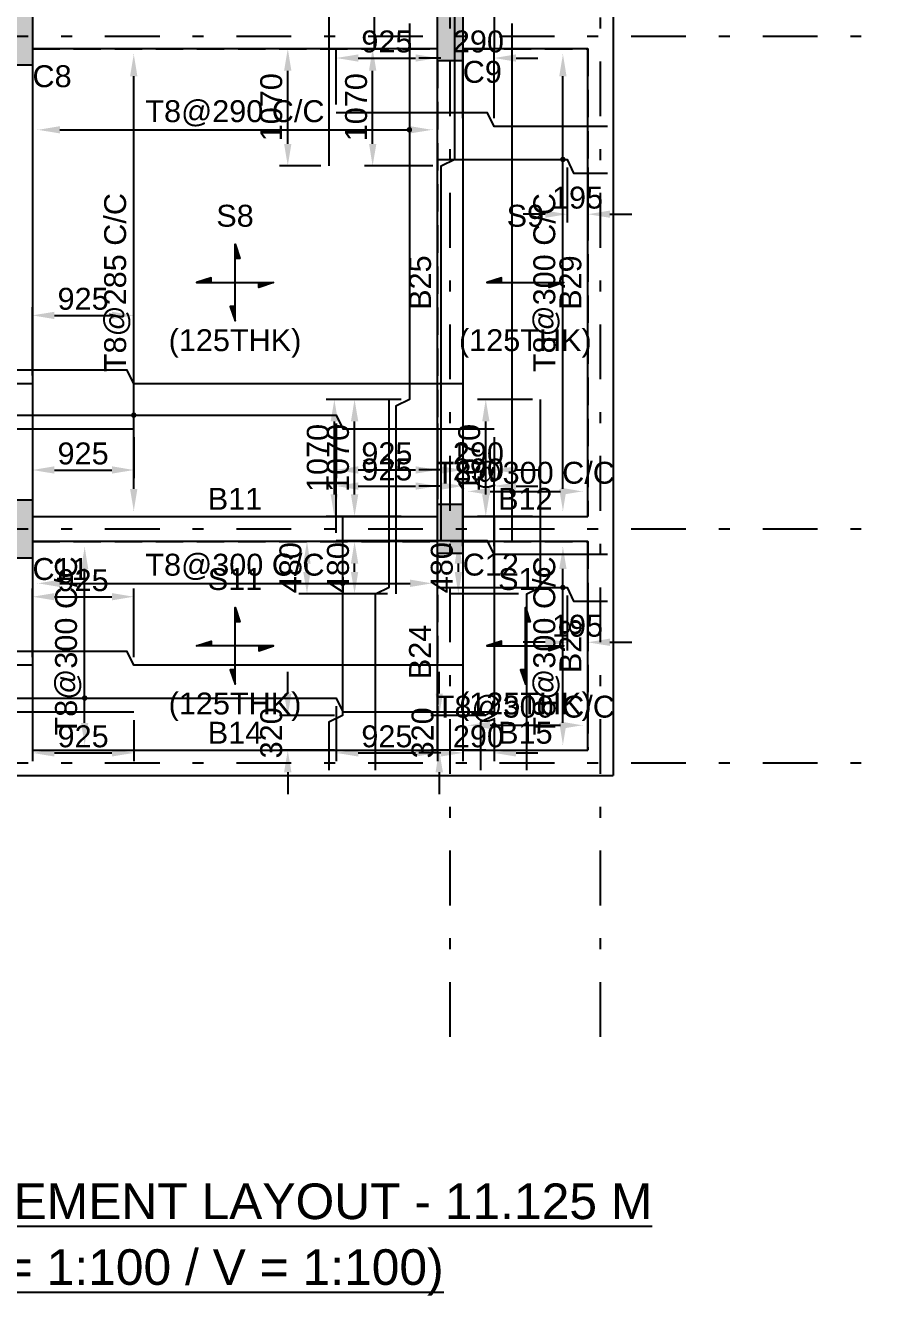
# Model space of a CAD drawing. Header units: inches. Extents: x -3300 to 11721, y -21548 to 3300.
# Drawn here: x 3974 to 11721, y -21548 to -9959 of the extents above; entities that cross this region are included whole.
import ezdxf
from ezdxf.enums import TextEntityAlignment as Align

# ---------------------------------------------------------------- set-up
doc = ezdxf.new("R2010")
doc.units = ezdxf.units.IN
doc.header["$LTSCALE"] = 1000
doc.header["$MEASUREMENT"] = 0
doc.linetypes.add('SCCenter', pattern=[1.2, 0.5, -0.3, 0.1, -0.3])
doc.linetypes.add('SCHidden', pattern=[0.375, 0.25, -0.125])
for name, color, linetype in [('BarLabels', 31, 'Continuous'), ('Beam', 3, 'Continuous'), ('Beam Nos', 7, 'Continuous'), ('Column', 2, 'Continuous'), ('Column Nos', 7, 'Continuous'), ('Dimension', 31, 'Continuous'), ('Grid Line', 8, 'Continuous'), ('Label', 4, 'Continuous'), ('Plan Reinforcement', 4, 'Continuous'), ('Slab', 251, 'Continuous'), ('Slab Nos', 7, 'Continuous')]:
    doc.layers.add(name, color=color, linetype=linetype)
doc.styles.add('SC-BBS1', font='SansSerif')
doc.styles.add('SC-BBS2', font='SansSerif')
doc.dimstyles.new('SCDim', dxfattribs={"dimtxt": 200, "dimasz": 200, "dimexe": 75, "dimexo": 75, "dimgap": 50, "dimtad": 1, "dimtoh": 1, "dimdec": 0, "dimzin": 0, "dimdsep": 46, "dimtxsty": 'SC-BBS2', "dimcen": 0.09, "dimclrd": 8, "dimclre": 8, "dimclrt": 31, "dimadec": 0, "dimazin": 0, "dimtfac": 1, "dimtdec": 0, "dimtix": 1, "dimtofl": 0, "dimtmove": 0, "dimatfit": 3, "dimfxl": 1, "dimtolj": 1, "dimtzin": 0, "dimarcsym": 0})

# ---------------------------------------------------------------- blocks, each defined once
blk = doc.blocks.new('*D39')
at = {"color": 8, "linetype": 'ByBlock', "lineweight": -2}
for p, q in [((6668, -10173), (6293, -10173)), ((6368, -11040), (6368, -10373)), ((6668, -11240), (6293, -11240))]:
    blk.add_line(p, q, dxfattribs=at)
at = {"color": 8}
for points in [[(6368, -10173), (6401, -10373), (6334, -10373)], [(6368, -11240), (6334, -11040), (6401, -11040)]]:
    blk.add_solid(points, dxfattribs=at)
at = {"layer": 'Defpoints', "color": 31}
for p in [(6743, -10173), (6368, -11240), (6743, -11240)]:
    blk.add_point(p, dxfattribs=at)
at = {"color": 31, "insert": (6218, -10706), "char_height": 200, "attachment_point": 5, "rotation": 90, "style": 'SC-BBS2'}
blk.add_mtext('\\A1;1070', dxfattribs=at)
blk = doc.blocks.new('*D63')
at = {"color": 8, "linetype": 'ByBlock', "lineweight": -2}
for p, q in [((4039, -13716), (4039, -14091)), ((4963, -13716), (4963, -14091)), ((4239, -14016), (4763, -14016))]:
    blk.add_line(p, q, dxfattribs=at)
at = {"color": 8}
for points in [[(4039, -14016), (4239, -13982), (4239, -14049)], [(4963, -14016), (4763, -14049), (4763, -13982)]]:
    blk.add_solid(points, dxfattribs=at)
at = {"layer": 'Defpoints', "color": 31}
for p in [(4039, -13641), (4963, -13641), (4039, -14016)]:
    blk.add_point(p, dxfattribs=at)
at = {"color": 31, "insert": (4501, -13866), "char_height": 200, "attachment_point": 5, "style": 'SC-BBS2'}
blk.add_mtext('\\A1;925', dxfattribs=at)
blk = doc.blocks.new('*D67')
at = {"color": 8, "linetype": 'ByBlock', "lineweight": -2}
for p, q in [((7402, -13372), (6902, -13372)), ((6977, -14239), (6977, -13572)), ((7402, -14439), (6902, -14439))]:
    blk.add_line(p, q, dxfattribs=at)
at = {"color": 8}
for points in [[(6977, -13372), (7011, -13572), (6944, -13572)], [(6977, -14439), (6944, -14239), (7011, -14239)]]:
    blk.add_solid(points, dxfattribs=at)
at = {"layer": 'Defpoints', "color": 31}
for p in [(7477, -13372), (6977, -14439), (7477, -14439)]:
    blk.add_point(p, dxfattribs=at)
at = {"color": 31, "insert": (6827, -13906), "char_height": 200, "attachment_point": 5, "rotation": 90, "style": 'SC-BBS2'}
blk.add_mtext('\\A1;1070', dxfattribs=at)
blk = doc.blocks.new('*D68')
at = {"color": 8, "linetype": 'ByBlock', "lineweight": -2}
for p, q in [((7277, -14669), (6902, -14669)), ((6977, -14945), (6977, -14869)), ((7277, -15145), (6902, -15145))]:
    blk.add_line(p, q, dxfattribs=at)
at = {"color": 8}
for points in [[(6977, -14669), (7011, -14869), (6944, -14869)], [(6977, -15145), (6944, -14945), (7011, -14945)]]:
    blk.add_solid(points, dxfattribs=at)
at = {"layer": 'Defpoints', "color": 31}
for p in [(7352, -14669), (6977, -15145), (7352, -15145)]:
    blk.add_point(p, dxfattribs=at)
at = {"color": 31, "insert": (6827, -14907), "char_height": 200, "attachment_point": 5, "rotation": 90, "style": 'SC-BBS2'}
blk.add_mtext('\\A1;480', dxfattribs=at)
blk = doc.blocks.new('*D69')
at = {"color": 8, "linetype": 'ByBlock', "lineweight": -2}
for p, q in [((4089, -10912), (4089, -10912)), ((4289, -10912), (7484, -10912)), ((7684, -10912), (7684, -10912))]:
    blk.add_line(p, q, dxfattribs=at)
at = {"color": 8}
for points in [[(4089, -10912), (4289, -10879), (4289, -10945)], [(7684, -10912), (7484, -10945), (7484, -10879)]]:
    blk.add_solid(points, dxfattribs=at)
at = {"layer": 'Defpoints', "color": 31}
for p in [(4089, -10912), (4089, -10912), (7684, -10912)]:
    blk.add_point(p, dxfattribs=at)
at = {"color": 31, "insert": (5886, -10762), "char_height": 200, "attachment_point": 5, "style": 'SC-BBS2'}
blk.add_mtext('\\A1;T8@290 C/C', dxfattribs=at)
blk = doc.blocks.new('*D70')
at = {"color": 8, "linetype": 'ByBlock', "lineweight": -2}
for p, q in [((7692, -10173), (7067, -10173)), ((7142, -11040), (7142, -10373)), ((7692, -11240), (7067, -11240))]:
    blk.add_line(p, q, dxfattribs=at)
at = {"color": 8}
for points in [[(7142, -10173), (7176, -10373), (7109, -10373)], [(7142, -11240), (7109, -11040), (7176, -11040)]]:
    blk.add_solid(points, dxfattribs=at)
at = {"layer": 'Defpoints', "color": 31}
for p in [(7767, -10173), (7142, -11240), (7767, -11240)]:
    blk.add_point(p, dxfattribs=at)
at = {"color": 31, "insert": (6992, -10706), "char_height": 200, "attachment_point": 5, "rotation": 90, "style": 'SC-BBS2'}
blk.add_mtext('\\A1;1070', dxfattribs=at)
blk = doc.blocks.new('*D72')
at = {"color": 8, "linetype": 'ByBlock', "lineweight": -2}
for p, q in [((4089, -10912), (4089, -10912)), ((4289, -10912), (7484, -10912)), ((7684, -10912), (7684, -10912))]:
    blk.add_line(p, q, dxfattribs=at)
at = {"color": 8}
for points in [[(4089, -10912), (4289, -10879), (4289, -10945)], [(7684, -10912), (7484, -10945), (7484, -10879)]]:
    blk.add_solid(points, dxfattribs=at)
at = {"layer": 'Defpoints', "color": 31}
for p in [(4089, -10912), (4089, -10912), (7684, -10912)]:
    blk.add_point(p, dxfattribs=at)
at = {"color": 31, "insert": (5886, -10762), "char_height": 200, "attachment_point": 5, "style": 'SC-BBS2'}
blk.add_mtext('\\A1;T8@290 C/C', dxfattribs=at)
blk = doc.blocks.new('*D73')
at = {"color": 8, "linetype": 'ByBlock', "lineweight": -2}
for p, q in [((6810, -13590), (6810, -14090)), ((7734, -13590), (7734, -14090)), ((7010, -14015), (7534, -14015))]:
    blk.add_line(p, q, dxfattribs=at)
at = {"color": 8}
for points in [[(6810, -14015), (7010, -13982), (7010, -14049)], [(7734, -14015), (7534, -14049), (7534, -13982)]]:
    blk.add_solid(points, dxfattribs=at)
at = {"layer": 'Defpoints', "color": 31}
for p in [(6810, -13515), (7734, -13515), (6810, -14015)]:
    blk.add_point(p, dxfattribs=at)
at = {"color": 31, "insert": (7272, -13865), "char_height": 200, "attachment_point": 5, "style": 'SC-BBS2'}
blk.add_mtext('\\A1;925', dxfattribs=at)
blk = doc.blocks.new('*D74')
at = {"color": 8, "linetype": 'ByBlock', "lineweight": -2}
for p, q in [((7964, -13715), (7964, -14090)), ((8250, -13715), (8250, -14090)), ((7764, -14015), (7564, -14015)), ((8450, -14015), (8650, -14015))]:
    blk.add_line(p, q, dxfattribs=at)
at = {"color": 8}
for points in [[(7964, -14015), (7764, -13982), (7764, -14049)], [(8250, -14015), (8450, -14049), (8450, -13982)]]:
    blk.add_solid(points, dxfattribs=at)
at = {"layer": 'Defpoints', "color": 31}
for p in [(7964, -13640), (8250, -13640), (7964, -14015)]:
    blk.add_point(p, dxfattribs=at)
at = {"color": 31, "insert": (8107, -13865), "char_height": 200, "attachment_point": 5, "style": 'SC-BBS2'}
blk.add_mtext('\\A1;290', dxfattribs=at)
blk = doc.blocks.new('*D75')
at = {"color": 8, "linetype": 'ByBlock', "lineweight": -2}
for p, q in [((4963, -10223), (4963, -10223)), ((4963, -14189), (4963, -10423)), ((4963, -14389), (4963, -14389))]:
    blk.add_line(p, q, dxfattribs=at)
at = {"color": 8}
for points in [[(4963, -10223), (4996, -10423), (4929, -10423)], [(4963, -14389), (4929, -14189), (4996, -14189)]]:
    blk.add_solid(points, dxfattribs=at)
at = {"layer": 'Defpoints', "color": 31}
for p in [(4963, -10223), (4963, -14389), (4963, -14389)]:
    blk.add_point(p, dxfattribs=at)
at = {"color": 31, "insert": (4813, -12306), "char_height": 200, "attachment_point": 5, "rotation": 90, "style": 'SC-BBS2'}
blk.add_mtext('\\A1;T8@285 C/C', dxfattribs=at)
blk = doc.blocks.new('*D76')
at = {"color": 8, "linetype": 'ByBlock', "lineweight": -2}
for p, q in [((4039, -13155), (4039, -12530)), ((4239, -12605), (4763, -12605)), ((4963, -13155), (4963, -12530))]:
    blk.add_line(p, q, dxfattribs=at)
at = {"color": 8}
for points in [[(4039, -12605), (4239, -12572), (4239, -12639)], [(4963, -12605), (4763, -12639), (4763, -12572)]]:
    blk.add_solid(points, dxfattribs=at)
at = {"layer": 'Defpoints', "color": 31}
for p in [(4039, -12605), (4039, -13230), (4963, -13230)]:
    blk.add_point(p, dxfattribs=at)
at = {"color": 31, "insert": (4501, -12455), "char_height": 200, "attachment_point": 5, "style": 'SC-BBS2'}
blk.add_mtext('\\A1;925', dxfattribs=at)
blk = doc.blocks.new('*D78')
at = {"color": 8, "linetype": 'ByBlock', "lineweight": -2}
for p, q in [((4963, -10223), (4963, -10223)), ((4963, -14189), (4963, -10423)), ((4963, -14389), (4963, -14389))]:
    blk.add_line(p, q, dxfattribs=at)
at = {"color": 8}
for points in [[(4963, -10223), (4996, -10423), (4929, -10423)], [(4963, -14389), (4929, -14189), (4996, -14189)]]:
    blk.add_solid(points, dxfattribs=at)
at = {"layer": 'Defpoints', "color": 31}
for p in [(4963, -10223), (4963, -14389), (4963, -14389)]:
    blk.add_point(p, dxfattribs=at)
at = {"color": 31, "insert": (4813, -12306), "char_height": 200, "attachment_point": 5, "rotation": 90, "style": 'SC-BBS2'}
blk.add_mtext('\\A1;T8@285 C/C', dxfattribs=at)
blk = doc.blocks.new('*D79')
at = {"color": 8, "linetype": 'ByBlock', "lineweight": -2}
for p, q in [((8916, -11257), (8916, -11757)), ((9106, -11257), (9106, -11757)), ((8716, -11682), (8516, -11682)), ((9306, -11682), (9506, -11682))]:
    blk.add_line(p, q, dxfattribs=at)
at = {"color": 8}
for points in [[(8916, -11682), (8716, -11649), (8716, -11715)], [(9106, -11682), (9306, -11715), (9306, -11649)]]:
    blk.add_solid(points, dxfattribs=at)
at = {"layer": 'Defpoints', "color": 31}
for p in [(8916, -11182), (9106, -11182), (8916, -11682)]:
    blk.add_point(p, dxfattribs=at)
at = {"color": 31, "insert": (9011, -11532), "char_height": 200, "attachment_point": 5, "style": 'SC-BBS2'}
blk.add_mtext('\\A1;195', dxfattribs=at)
blk = doc.blocks.new('*D80')
at = {"color": 8, "linetype": 'ByBlock', "lineweight": -2}
for p, q in [((8878, -10223), (8878, -10223)), ((8878, -14189), (8878, -10423)), ((8878, -14389), (8878, -14389))]:
    blk.add_line(p, q, dxfattribs=at)
at = {"color": 8}
for points in [[(8878, -10223), (8911, -10423), (8844, -10423)], [(8878, -14389), (8844, -14189), (8911, -14189)]]:
    blk.add_solid(points, dxfattribs=at)
at = {"layer": 'Defpoints', "color": 31}
for p in [(8878, -10223), (8878, -14389), (8878, -14389)]:
    blk.add_point(p, dxfattribs=at)
at = {"color": 31, "insert": (8728, -12306), "char_height": 200, "attachment_point": 5, "rotation": 90, "style": 'SC-BBS2'}
blk.add_mtext('\\A1;T8@300 C/C', dxfattribs=at)
blk = doc.blocks.new('*D81')
at = {"color": 8, "linetype": 'ByBlock', "lineweight": -2}
for p, q in [((7964, -10807), (7964, -10182)), ((8250, -10807), (8250, -10182)), ((7764, -10257), (7564, -10257)), ((8450, -10257), (8650, -10257))]:
    blk.add_line(p, q, dxfattribs=at)
at = {"color": 8}
for points in [[(7964, -10257), (7764, -10224), (7764, -10290)], [(8250, -10257), (8450, -10290), (8450, -10224)]]:
    blk.add_solid(points, dxfattribs=at)
at = {"layer": 'Defpoints', "color": 31}
for p in [(7964, -10257), (7964, -10882), (8250, -10882)]:
    blk.add_point(p, dxfattribs=at)
at = {"color": 31, "insert": (8107, -10107), "char_height": 200, "attachment_point": 5, "style": 'SC-BBS2'}
blk.add_mtext('\\A1;290', dxfattribs=at)
blk = doc.blocks.new('*D82')
at = {"color": 8, "linetype": 'ByBlock', "lineweight": -2}
for p, q in [((6810, -10682), (6810, -10182)), ((7734, -10682), (7734, -10182)), ((7010, -10257), (7534, -10257))]:
    blk.add_line(p, q, dxfattribs=at)
at = {"color": 8}
for points in [[(6810, -10257), (7010, -10224), (7010, -10290)], [(7734, -10257), (7534, -10290), (7534, -10224)]]:
    blk.add_solid(points, dxfattribs=at)
at = {"layer": 'Defpoints', "color": 31}
for p in [(6810, -10257), (6810, -10757), (7734, -10757)]:
    blk.add_point(p, dxfattribs=at)
at = {"color": 31, "insert": (7272, -10107), "char_height": 200, "attachment_point": 5, "style": 'SC-BBS2'}
blk.add_mtext('\\A1;925', dxfattribs=at)
blk = doc.blocks.new('*D83')
at = {"color": 8, "linetype": 'ByBlock', "lineweight": -2}
for p, q in [((8878, -10223), (8878, -10223)), ((8878, -14189), (8878, -10423)), ((8878, -14389), (8878, -14389))]:
    blk.add_line(p, q, dxfattribs=at)
at = {"color": 8}
for points in [[(8878, -10223), (8911, -10423), (8844, -10423)], [(8878, -14389), (8844, -14189), (8911, -14189)]]:
    blk.add_solid(points, dxfattribs=at)
at = {"layer": 'Defpoints', "color": 31}
for p in [(8878, -10223), (8878, -14389), (8878, -14389)]:
    blk.add_point(p, dxfattribs=at)
at = {"color": 31, "insert": (8728, -12306), "char_height": 200, "attachment_point": 5, "rotation": 90, "style": 'SC-BBS2'}
blk.add_mtext('\\A1;T8@300 C/C', dxfattribs=at)
blk = doc.blocks.new('*D84')
at = {"color": 8, "linetype": 'ByBlock', "lineweight": -2}
for p, q in [((8014, -14211), (8014, -14211)), ((8214, -14211), (8856, -14211)), ((9056, -14211), (9056, -14211))]:
    blk.add_line(p, q, dxfattribs=at)
at = {"color": 8}
for points in [[(8014, -14211), (8214, -14177), (8214, -14244)], [(9056, -14211), (8856, -14244), (8856, -14177)]]:
    blk.add_solid(points, dxfattribs=at)
at = {"layer": 'Defpoints', "color": 31}
for p in [(8014, -14211), (8014, -14211), (9056, -14211)]:
    blk.add_point(p, dxfattribs=at)
at = {"color": 31, "insert": (8535, -14061), "char_height": 200, "attachment_point": 5, "style": 'SC-BBS2'}
blk.add_mtext('\\A1;T8@300 C/C', dxfattribs=at)
blk = doc.blocks.new('*D91')
at = {"color": 8, "linetype": 'ByBlock', "lineweight": -2}
for p, q in [((4039, -16297), (4039, -16672)), ((4963, -16297), (4963, -16672)), ((4239, -16597), (4763, -16597))]:
    blk.add_line(p, q, dxfattribs=at)
at = {"color": 8}
for points in [[(4039, -16597), (4239, -16564), (4239, -16630)], [(4963, -16597), (4763, -16630), (4763, -16564)]]:
    blk.add_solid(points, dxfattribs=at)
at = {"layer": 'Defpoints', "color": 31}
for p in [(4039, -16222), (4963, -16222), (4039, -16597)]:
    blk.add_point(p, dxfattribs=at)
at = {"color": 31, "insert": (4501, -16447), "char_height": 200, "attachment_point": 5, "style": 'SC-BBS2'}
blk.add_mtext('\\A1;925', dxfattribs=at)
blk = doc.blocks.new('*D95')
at = {"color": 8, "linetype": 'ByBlock', "lineweight": -2}
for p, q in [((6368, -16056), (6368, -15856)), ((6793, -16256), (6293, -16256)), ((6793, -16573), (6293, -16573)), ((6368, -16773), (6368, -16973))]:
    blk.add_line(p, q, dxfattribs=at)
at = {"color": 8}
for points in [[(6368, -16256), (6401, -16056), (6334, -16056)], [(6368, -16573), (6334, -16773), (6401, -16773)]]:
    blk.add_solid(points, dxfattribs=at)
at = {"layer": 'Defpoints', "color": 31}
for p in [(6868, -16256), (6368, -16573), (6868, -16573)]:
    blk.add_point(p, dxfattribs=at)
at = {"color": 31, "insert": (6218, -16414), "char_height": 200, "attachment_point": 5, "rotation": 90, "style": 'SC-BBS2'}
blk.add_mtext('\\A1;320', dxfattribs=at)
blk = doc.blocks.new('*D96')
at = {"color": 8, "linetype": 'ByBlock', "lineweight": -2}
for p, q in [((4089, -15050), (4089, -15050)), ((4289, -15050), (7484, -15050)), ((7684, -15050), (7684, -15050))]:
    blk.add_line(p, q, dxfattribs=at)
at = {"color": 8}
for points in [[(4089, -15050), (4289, -15016), (4289, -15083)], [(7684, -15050), (7484, -15083), (7484, -15016)]]:
    blk.add_solid(points, dxfattribs=at)
at = {"layer": 'Defpoints', "color": 31}
for p in [(4089, -15050), (4089, -15050), (7684, -15050)]:
    blk.add_point(p, dxfattribs=at)
at = {"color": 31, "insert": (5886, -14900), "char_height": 200, "attachment_point": 5, "style": 'SC-BBS2'}
blk.add_mtext('\\A1;T8@300 C/C', dxfattribs=at)
blk = doc.blocks.new('*D97')
at = {"color": 8, "linetype": 'ByBlock', "lineweight": -2}
for p, q in [((7093, -14669), (6468, -14669)), ((6543, -14945), (6543, -14869)), ((7093, -15145), (6468, -15145))]:
    blk.add_line(p, q, dxfattribs=at)
at = {"color": 8}
for points in [[(6543, -14669), (6576, -14869), (6509, -14869)], [(6543, -15145), (6509, -14945), (6576, -14945)]]:
    blk.add_solid(points, dxfattribs=at)
at = {"layer": 'Defpoints', "color": 31}
for p in [(7168, -14669), (6543, -15145), (7168, -15145)]:
    blk.add_point(p, dxfattribs=at)
at = {"color": 31, "insert": (6393, -14907), "char_height": 200, "attachment_point": 5, "rotation": 90, "style": 'SC-BBS2'}
blk.add_mtext('\\A1;480', dxfattribs=at)
blk = doc.blocks.new('*D98')
at = {"color": 8, "linetype": 'ByBlock', "lineweight": -2}
for p, q in [((7218, -13372), (6718, -13372)), ((6793, -14239), (6793, -13572)), ((7218, -14439), (6718, -14439))]:
    blk.add_line(p, q, dxfattribs=at)
at = {"color": 8}
for points in [[(6793, -13372), (6826, -13572), (6759, -13572)], [(6793, -14439), (6759, -14239), (6826, -14239)]]:
    blk.add_solid(points, dxfattribs=at)
at = {"layer": 'Defpoints', "color": 31}
for p in [(7293, -13372), (6793, -14439), (7293, -14439)]:
    blk.add_point(p, dxfattribs=at)
at = {"color": 31, "insert": (6643, -13906), "char_height": 200, "attachment_point": 5, "rotation": 90, "style": 'SC-BBS2'}
blk.add_mtext('\\A1;1070', dxfattribs=at)
blk = doc.blocks.new('*D99')
at = {"color": 8, "linetype": 'ByBlock', "lineweight": -2}
for p, q in [((4089, -15050), (4089, -15050)), ((4289, -15050), (7484, -15050)), ((7684, -15050), (7684, -15050))]:
    blk.add_line(p, q, dxfattribs=at)
at = {"color": 8}
for points in [[(4089, -15050), (4289, -15016), (4289, -15083)], [(7684, -15050), (7484, -15083), (7484, -15016)]]:
    blk.add_solid(points, dxfattribs=at)
at = {"layer": 'Defpoints', "color": 31}
for p in [(4089, -15050), (4089, -15050), (7684, -15050)]:
    blk.add_point(p, dxfattribs=at)
at = {"color": 31, "insert": (5886, -14900), "char_height": 200, "attachment_point": 5, "style": 'SC-BBS2'}
blk.add_mtext('\\A1;T8@300 C/C', dxfattribs=at)
blk = doc.blocks.new('*D100')
at = {"color": 8, "linetype": 'ByBlock', "lineweight": -2}
for p, q in [((6810, -16172), (6810, -16672)), ((7734, -16172), (7734, -16672)), ((7010, -16597), (7534, -16597))]:
    blk.add_line(p, q, dxfattribs=at)
at = {"color": 8}
for points in [[(6810, -16597), (7010, -16564), (7010, -16630)], [(7734, -16597), (7534, -16630), (7534, -16564)]]:
    blk.add_solid(points, dxfattribs=at)
at = {"layer": 'Defpoints', "color": 31}
for p in [(6810, -16097), (7734, -16097), (6810, -16597)]:
    blk.add_point(p, dxfattribs=at)
at = {"color": 31, "insert": (7272, -16447), "char_height": 200, "attachment_point": 5, "style": 'SC-BBS2'}
blk.add_mtext('\\A1;925', dxfattribs=at)
blk = doc.blocks.new('*D101')
at = {"color": 8, "linetype": 'ByBlock', "lineweight": -2}
for p, q in [((7964, -16297), (7964, -16672)), ((8250, -16297), (8250, -16672)), ((7764, -16597), (7564, -16597)), ((8450, -16597), (8650, -16597))]:
    blk.add_line(p, q, dxfattribs=at)
at = {"color": 8}
for points in [[(7964, -16597), (7764, -16564), (7764, -16630)], [(8250, -16597), (8450, -16630), (8450, -16564)]]:
    blk.add_solid(points, dxfattribs=at)
at = {"layer": 'Defpoints', "color": 31}
for p in [(7964, -16222), (8250, -16222), (7964, -16597)]:
    blk.add_point(p, dxfattribs=at)
at = {"color": 31, "insert": (8107, -16447), "char_height": 200, "attachment_point": 5, "style": 'SC-BBS2'}
blk.add_mtext('\\A1;290', dxfattribs=at)
blk = doc.blocks.new('*D102')
at = {"color": 8, "linetype": 'ByBlock', "lineweight": -2}
for p, q in [((4515, -14719), (4515, -14719)), ((4515, -16323), (4515, -14919)), ((4515, -16523), (4515, -16523))]:
    blk.add_line(p, q, dxfattribs=at)
at = {"color": 8}
for points in [[(4515, -14719), (4548, -14919), (4482, -14919)], [(4515, -16523), (4482, -16323), (4548, -16323)]]:
    blk.add_solid(points, dxfattribs=at)
at = {"layer": 'Defpoints', "color": 31}
for p in [(4515, -14719), (4515, -16523), (4515, -16523)]:
    blk.add_point(p, dxfattribs=at)
at = {"color": 31, "insert": (4365, -15621), "char_height": 200, "attachment_point": 5, "rotation": 90, "style": 'SC-BBS2'}
blk.add_mtext('\\A1;T8@300 C/C', dxfattribs=at)
blk = doc.blocks.new('*D103')
at = {"color": 8, "linetype": 'ByBlock', "lineweight": -2}
for p, q in [((4039, -15722), (4039, -15097)), ((4239, -15172), (4763, -15172)), ((4963, -15722), (4963, -15097))]:
    blk.add_line(p, q, dxfattribs=at)
at = {"color": 8}
for points in [[(4039, -15172), (4239, -15139), (4239, -15205)], [(4963, -15172), (4763, -15205), (4763, -15139)]]:
    blk.add_solid(points, dxfattribs=at)
at = {"layer": 'Defpoints', "color": 31}
for p in [(4039, -15172), (4039, -15797), (4963, -15797)]:
    blk.add_point(p, dxfattribs=at)
at = {"color": 31, "insert": (4501, -15022), "char_height": 200, "attachment_point": 5, "style": 'SC-BBS2'}
blk.add_mtext('\\A1;925', dxfattribs=at)
blk = doc.blocks.new('*D105')
at = {"color": 8, "linetype": 'ByBlock', "lineweight": -2}
for p, q in [((4515, -14719), (4515, -14719)), ((4515, -16323), (4515, -14919)), ((4515, -16523), (4515, -16523))]:
    blk.add_line(p, q, dxfattribs=at)
at = {"color": 8}
for points in [[(4515, -14719), (4548, -14919), (4482, -14919)], [(4515, -16523), (4482, -16323), (4548, -16323)]]:
    blk.add_solid(points, dxfattribs=at)
at = {"layer": 'Defpoints', "color": 31}
for p in [(4515, -14719), (4515, -16523), (4515, -16523)]:
    blk.add_point(p, dxfattribs=at)
at = {"color": 31, "insert": (4365, -15621), "char_height": 200, "attachment_point": 5, "rotation": 90, "style": 'SC-BBS2'}
blk.add_mtext('\\A1;T8@300 C/C', dxfattribs=at)
blk = doc.blocks.new('*D106')
at = {"color": 8, "linetype": 'ByBlock', "lineweight": -2}
for p, q in [((8916, -15162), (8916, -15662)), ((9106, -15162), (9106, -15662)), ((8716, -15588), (8516, -15588)), ((9306, -15588), (9506, -15588))]:
    blk.add_line(p, q, dxfattribs=at)
at = {"color": 8}
for points in [[(8916, -15588), (8716, -15554), (8716, -15621)], [(9106, -15588), (9306, -15621), (9306, -15554)]]:
    blk.add_solid(points, dxfattribs=at)
at = {"layer": 'Defpoints', "color": 31}
for p in [(8916, -15088), (9106, -15088), (8916, -15588)]:
    blk.add_point(p, dxfattribs=at)
at = {"color": 31, "insert": (9011, -15438), "char_height": 200, "attachment_point": 5, "style": 'SC-BBS2'}
blk.add_mtext('\\A1;195', dxfattribs=at)
blk = doc.blocks.new('*D107')
at = {"color": 8, "linetype": 'ByBlock', "lineweight": -2}
for p, q in [((8878, -14719), (8878, -14719)), ((8878, -16323), (8878, -14919)), ((8878, -16523), (8878, -16523))]:
    blk.add_line(p, q, dxfattribs=at)
at = {"color": 8}
for points in [[(8878, -14719), (8911, -14919), (8844, -14919)], [(8878, -16523), (8844, -16323), (8911, -16323)]]:
    blk.add_solid(points, dxfattribs=at)
at = {"layer": 'Defpoints', "color": 31}
for p in [(8878, -14719), (8878, -16523), (8878, -16523)]:
    blk.add_point(p, dxfattribs=at)
at = {"color": 31, "insert": (8728, -15621), "char_height": 200, "attachment_point": 5, "rotation": 90, "style": 'SC-BBS2'}
blk.add_mtext('\\A1;T8@300 C/C', dxfattribs=at)
blk = doc.blocks.new('*D108')
at = {"color": 8, "linetype": 'ByBlock', "lineweight": -2}
for p, q in [((7964, -14712), (7964, -14088)), ((8250, -14712), (8250, -14088)), ((7764, -14162), (7564, -14162)), ((8450, -14162), (8650, -14162))]:
    blk.add_line(p, q, dxfattribs=at)
at = {"color": 8}
for points in [[(7964, -14162), (7764, -14129), (7764, -14196)], [(8250, -14162), (8450, -14196), (8450, -14129)]]:
    blk.add_solid(points, dxfattribs=at)
at = {"layer": 'Defpoints', "color": 31}
for p in [(7964, -14162), (7964, -14788), (8250, -14788)]:
    blk.add_point(p, dxfattribs=at)
at = {"color": 31, "insert": (8107, -14012), "char_height": 200, "attachment_point": 5, "style": 'SC-BBS2'}
blk.add_mtext('\\A1;290', dxfattribs=at)
blk = doc.blocks.new('*D109')
at = {"color": 8, "linetype": 'ByBlock', "lineweight": -2}
for p, q in [((6810, -14588), (6810, -14088)), ((7734, -14588), (7734, -14088)), ((7010, -14162), (7534, -14162))]:
    blk.add_line(p, q, dxfattribs=at)
at = {"color": 8}
for points in [[(6810, -14162), (7010, -14129), (7010, -14196)], [(7734, -14162), (7534, -14196), (7534, -14129)]]:
    blk.add_solid(points, dxfattribs=at)
at = {"layer": 'Defpoints', "color": 31}
for p in [(6810, -14162), (6810, -14662), (7734, -14662)]:
    blk.add_point(p, dxfattribs=at)
at = {"color": 31, "insert": (7272, -14012), "char_height": 200, "attachment_point": 5, "style": 'SC-BBS2'}
blk.add_mtext('\\A1;925', dxfattribs=at)
blk = doc.blocks.new('*D110')
at = {"color": 8, "linetype": 'ByBlock', "lineweight": -2}
for p, q in [((8878, -14719), (8878, -14719)), ((8878, -16323), (8878, -14919)), ((8878, -16523), (8878, -16523))]:
    blk.add_line(p, q, dxfattribs=at)
at = {"color": 8}
for points in [[(8878, -14719), (8911, -14919), (8844, -14919)], [(8878, -16523), (8844, -16323), (8911, -16323)]]:
    blk.add_solid(points, dxfattribs=at)
at = {"layer": 'Defpoints', "color": 31}
for p in [(8878, -14719), (8878, -16523), (8878, -16523)]:
    blk.add_point(p, dxfattribs=at)
at = {"color": 31, "insert": (8728, -15621), "char_height": 200, "attachment_point": 5, "rotation": 90, "style": 'SC-BBS2'}
blk.add_mtext('\\A1;T8@300 C/C', dxfattribs=at)
blk = doc.blocks.new('*D111')
at = {"color": 8, "linetype": 'ByBlock', "lineweight": -2}
for p, q in [((7749, -16056), (7749, -15856)), ((8174, -16256), (7674, -16256)), ((8174, -16573), (7674, -16573)), ((7749, -16773), (7749, -16973))]:
    blk.add_line(p, q, dxfattribs=at)
at = {"color": 8}
for points in [[(7749, -16256), (7783, -16056), (7716, -16056)], [(7749, -16573), (7716, -16773), (7783, -16773)]]:
    blk.add_solid(points, dxfattribs=at)
at = {"layer": 'Defpoints', "color": 31}
for p in [(8249, -16256), (7749, -16573), (8249, -16573)]:
    blk.add_point(p, dxfattribs=at)
at = {"color": 31, "insert": (7599, -16414), "char_height": 200, "attachment_point": 5, "rotation": 90, "style": 'SC-BBS2'}
blk.add_mtext('\\A1;320', dxfattribs=at)
blk = doc.blocks.new('*D112')
at = {"color": 8, "linetype": 'ByBlock', "lineweight": -2}
for p, q in [((8014, -16345), (8014, -16345)), ((8214, -16345), (8856, -16345)), ((9056, -16345), (9056, -16345))]:
    blk.add_line(p, q, dxfattribs=at)
at = {"color": 8}
for points in [[(8014, -16345), (8214, -16311), (8214, -16378)], [(9056, -16345), (8856, -16378), (8856, -16311)]]:
    blk.add_solid(points, dxfattribs=at)
at = {"layer": 'Defpoints', "color": 31}
for p in [(8014, -16345), (8014, -16345), (9056, -16345)]:
    blk.add_point(p, dxfattribs=at)
at = {"color": 31, "insert": (8535, -16195), "char_height": 200, "attachment_point": 5, "style": 'SC-BBS2'}
blk.add_mtext('\\A1;T8@300 C/C', dxfattribs=at)
blk = doc.blocks.new('*D113')
at = {"color": 8, "linetype": 'ByBlock', "lineweight": -2}
for p, q in [((8474, -14669), (7849, -14669)), ((7924, -14945), (7924, -14869)), ((8474, -15145), (7849, -15145))]:
    blk.add_line(p, q, dxfattribs=at)
at = {"color": 8}
for points in [[(7924, -14669), (7958, -14869), (7891, -14869)], [(7924, -15145), (7891, -14945), (7958, -14945)]]:
    blk.add_solid(points, dxfattribs=at)
at = {"layer": 'Defpoints', "color": 31}
for p in [(8549, -14669), (7924, -15145), (8549, -15145)]:
    blk.add_point(p, dxfattribs=at)
at = {"color": 31, "insert": (7774, -14907), "char_height": 200, "attachment_point": 5, "rotation": 90, "style": 'SC-BBS2'}
blk.add_mtext('\\A1;480', dxfattribs=at)
blk = doc.blocks.new('*D114')
at = {"color": 8, "linetype": 'ByBlock', "lineweight": -2}
for p, q in [((8599, -13372), (8099, -13372)), ((8174, -14239), (8174, -13572)), ((8599, -14439), (8099, -14439))]:
    blk.add_line(p, q, dxfattribs=at)
at = {"color": 8}
for points in [[(8174, -13372), (8208, -13572), (8141, -13572)], [(8174, -14439), (8141, -14239), (8208, -14239)]]:
    blk.add_solid(points, dxfattribs=at)
at = {"layer": 'Defpoints', "color": 31}
for p in [(8674, -13372), (8174, -14439), (8674, -14439)]:
    blk.add_point(p, dxfattribs=at)
at = {"color": 31, "insert": (8024, -13906), "char_height": 200, "attachment_point": 5, "rotation": 90, "style": 'SC-BBS2'}
blk.add_mtext('\\A1;1070', dxfattribs=at)
blk = doc.blocks.new('*D115')
at = {"color": 8, "linetype": 'ByBlock', "lineweight": -2}
for p, q in [((8014, -16345), (8014, -16345)), ((8214, -16345), (8856, -16345)), ((9056, -16345), (9056, -16345))]:
    blk.add_line(p, q, dxfattribs=at)
at = {"color": 8}
for points in [[(8014, -16345), (8214, -16311), (8214, -16378)], [(9056, -16345), (8856, -16378), (8856, -16311)]]:
    blk.add_solid(points, dxfattribs=at)
at = {"layer": 'Defpoints', "color": 31}
for p in [(8014, -16345), (8014, -16345), (9056, -16345)]:
    blk.add_point(p, dxfattribs=at)
at = {"color": 31, "insert": (8535, -16195), "char_height": 200, "attachment_point": 5, "style": 'SC-BBS2'}
blk.add_mtext('\\A1;T8@300 C/C', dxfattribs=at)

msp = doc.modelspace()

# ---------------------------------------------------------------- hatches: boundary and pattern name
at = {"layer": 'Column'}
for points in [[(4039, -10323), (3809, -10323), (3809, -9793), (4039, -9793)], [(7964, -10283), (7734, -10283), (7734, -9833), (7964, -9833)], [(4039, -14819), (3809, -14819), (3809, -14289), (4039, -14289)], [(7964, -14779), (7734, -14779), (7734, -14329), (7964, -14329)]]:
    msp.add_hatch(color=256, dxfattribs=at).paths.add_polyline_path(points, flags=0)
at = {"layer": 'Slab Nos'}
for points in [[(5886.5, -11956), (5930.2, -12087.2), (5886.5, -12087.2)], [(5667.8, -12306), (5667.8, -12262.2), (5536.5, -12306)], [(8316.2, -12306), (8316.2, -12262.2), (8185, -12306)], [(6236.5, -12306), (6105.2, -12349.8), (6105.2, -12306)], [(8885, -12306), (8753.8, -12349.8), (8753.8, -12306)], [(5886.5, -12524.8), (5842.8, -12524.8), (5886.5, -12656)], [(5886.5, -15271), (5930.3, -15402.3), (5886.5, -15402.3)], [(8535, -15271), (8578.8, -15402.3), (8535, -15402.3)], [(5536.5, -15621), (5667.8, -15577.2), (5667.8, -15621)], [(6105.2, -15621), (6105.2, -15664.8), (6236.5, -15621)], [(8316.2, -15621), (8316.2, -15577.2), (8185, -15621)], [(8885, -15621), (8753.8, -15664.8), (8753.8, -15621)], [(5886.5, -15839.8), (5842.7, -15839.7), (5886.5, -15971)], [(8535, -15839.8), (8491.2, -15839.8), (8535, -15971)]]:
    msp.add_hatch(color=256, dxfattribs=at).paths.add_polyline_path(points, flags=0)

# ---------------------------------------------------------------- linework, layer by layer
at = {"layer": 'BarLabels', "color": 8, "const_width": 25}
for points in [[(7464.7, -10912, 1), (7489.7, -10912, 1)], [(7464.7, -10912, 1), (7489.7, -10912, 1)], [(8865.1, -11182, 1), (8890.1, -11182, 1)], [(8865.1, -11182, 1), (8890.1, -11182, 1)], [(4950.2, -13515.3, 1), (4975.2, -13515.3, 1)], [(4950.2, -13515.3, 1), (4975.2, -13515.3, 1)], [(8400.1, -14210.6, 1), (8425.1, -14210.6, 1)], [(6855.2, -15049.8, 1), (6880.2, -15049.8, 1)], [(6855.2, -15049.8, 1), (6880.2, -15049.8, 1)], [(8865.1, -15087.5, 1), (8890.1, -15087.5, 1)], [(8865.1, -15087.5, 1), (8890.1, -15087.5, 1)], [(4502.5, -16097, 1), (4527.5, -16097, 1)], [(4502.5, -16097, 1), (4527.5, -16097, 1)], [(8237, -16344.6, 1), (8262, -16344.6, 1)], [(8237, -16344.6, 1), (8262, -16344.6, 1)]]:
    msp.add_lwpolyline(points, format="xyb", close=True, dxfattribs=at)
at = {"layer": 'Beam'}
for p, q in [((9336, -4991), (9336, -10173)), ((9336, -10058), (9336, -14669)), ((9336, -14554), (9336, -16803)), ((-115, -16803), (4039, -16803)), ((3981.5, -16803), (7964, -16803)), ((7906.5, -16803), (9336, -16803))]:
    msp.add_line(p, q, dxfattribs=at)
at = {"layer": 'Beam', "linetype": 'SCHidden'}
for p, q in [((4039, -10173), (7734, -10173)), ((7964, -10173), (9106, -10173)), ((9106, -10173), (9106, -14439)), ((7734, -10283), (7734, -14329)), ((7964, -10283), (7964, -14329)), ((4039, -10323), (4039, -14289)), ((4039, -14439), (7734, -14439)), ((7964, -14439), (9106, -14439)), ((4039, -14669), (7734, -14669)), ((7964, -14669), (9106, -14669)), ((9106, -14669), (9106, -16573)), ((4039, -14819), (4039, -16573)), ((7734, -14779), (7734, -16573)), ((7964, -14779), (7964, -16573)), ((4039, -16573), (7734, -16573)), ((7964, -16573), (9106, -16573))]:
    msp.add_line(p, q, dxfattribs=at)
at = {"layer": 'Column'}
for points in [[(4039, -10323), (3809, -10323), (3809, -9793), (4039, -9793)], [(7964, -10283), (7734, -10283), (7734, -9833), (7964, -9833)], [(4039, -14819), (3809, -14819), (3809, -14289), (4039, -14289)], [(7964, -14779), (7734, -14779), (7734, -14329), (7964, -14329)]]:
    msp.add_lwpolyline(points, close=True, dxfattribs=at)
at = {"layer": 'Grid Line', "linetype": 'SCCenter'}
for p, q in [((7849, -19188), (7849, 2500)), ((9221, -19188), (9221, 2500)), ((-2500, -10058), (11721, -10058)), ((-2500, -14554), (11721, -14554)), ((-2500, -16688), (11721, -16688))]:
    msp.add_line(p, q, dxfattribs=at)
at = {"layer": 'Plan Reinforcement'}
for points in [[(7157.8, -10173), (7157.8, -6315.2), (7282.8, -6255.2), (7282.8, -3685.8)], [(6867.7, -4876), (6867.7, -8733.8), (6742.8, -8793.8), (6742.8, -11239.5)], [(8249.5, -4876), (8249.5, -10173)], [(7767.2, -14669), (7767.2, -11239.5), (7892.2, -11179.5), (7892.2, -8733.8)], [(7477.2, -9943), (7477.2, -13372.5), (7352.2, -13432.5), (7352.2, -15145)], [(8412.6, -9943), (8412.6, -14669)], [(9286, -10882), (8249.5, -10882), (8189.5, -10757), (6810.2, -10757)], [(7734, -11182), (8915.7, -11182), (8975.7, -11307), (9286, -11307)], [(4039, -13230.5), (730.7, -13230.5), (670.7, -13105.5), (-65, -13105.5)], [(7964, -13230.3), (4962.8, -13230.3), (4902.8, -13105.3), (2885.5, -13105.3)], [(7167.8, -16753), (7167.8, -15145), (7292.8, -15085), (7292.8, -13372.5)], [(8549.5, -16753), (8549.5, -15145), (8674.5, -15085), (8674.5, -13372.5)], [(-65, -13515.5), (2885.5, -13515.5), (2945.5, -13640.5), (4962.8, -13640.5)], [(3809, -13515.3), (6810.2, -13515.3), (6870.2, -13640.3), (8249.5, -13640.3)], [(6867.7, -14439), (6867.7, -16255.7), (6742.8, -16315.7), (6742.8, -16753)], [(8249.5, -14439), (8249.5, -16255.7), (8124.5, -16315.7), (8124.5, -16753)], [(9286, -14787.5), (8249.5, -14787.5), (8189.5, -14662.5), (6810.2, -14662.5)], [(7734, -15087.5), (8915.7, -15087.5), (8975.7, -15212.5), (9286, -15212.5)], [(4039, -15797), (730.7, -15797), (670.7, -15672), (-65, -15672)], [(7964, -15797), (4962.8, -15797), (4902.8, -15672), (2885.5, -15672)], [(-65, -16097), (2885.5, -16097), (2945.5, -16222), (4962.8, -16222)], [(3809, -16097), (6810.2, -16097), (6870.2, -16222), (8249.5, -16222)]]:
    msp.add_lwpolyline(points, dxfattribs=at)
at = {"layer": 'Slab'}
for points in [[(7734, -14439), (7734, -14329), (7734, -10283), (7734, -10173), (4039, -10173), (4039, -10323), (4039, -14289), (4039, -14439)], [(9106, -14439), (9106, -10173), (7964, -10173), (7964, -10283), (7964, -14329), (7964, -14439)], [(7734, -16573), (7734, -14779), (7734, -14669), (4039, -14669), (4039, -14819), (4039, -16573)], [(9106, -16573), (9106, -14669), (7964, -14669), (7964, -14779), (7964, -16573)]]:
    msp.add_lwpolyline(points, close=True, dxfattribs=at)
at = {"layer": 'Slab Nos'}
for points in [[(5886.5, -12524.8), (5842.8, -12524.8), (5886.5, -12656), (5886.5, -11956), (5930.2, -12087.2), (5886.5, -12087.2)], [(5667.8, -12306), (5667.8, -12262.2), (5536.5, -12306), (6236.5, -12306), (6105.2, -12349.8), (6105.2, -12306)], [(8316.2, -12306), (8316.2, -12262.2), (8185, -12306), (8885, -12306), (8753.8, -12349.8), (8753.8, -12306)], [(5886.5, -15839.8), (5842.7, -15839.7), (5886.5, -15971), (5886.5, -15271), (5930.3, -15402.3), (5886.5, -15402.3)], [(8535, -15839.8), (8491.2, -15839.8), (8535, -15971), (8535, -15271), (8578.8, -15402.3), (8535, -15402.3)], [(6105.2, -15621), (6105.2, -15664.8), (6236.5, -15621), (5536.5, -15621), (5667.8, -15577.2), (5667.8, -15621)], [(8316.2, -15621), (8316.2, -15577.2), (8185, -15621), (8885, -15621), (8753.8, -15664.8), (8753.8, -15621)]]:
    msp.add_lwpolyline(points, dxfattribs=at)

# ---------------------------------------------------------------- texts
at = {"layer": 'Beam Nos', "style": 'SC-BBS1'}
for s, p in [('B25', (7734, -12306)), ('B29', (9106, -12306)), ('B28', (9106, -15621)), ('B24', (7734, -15676))]:
    msp.add_text(s, height=200, rotation=90, dxfattribs=at).set_placement(p, align=Align.BOTTOM_CENTER)
for s, p in [('B11', (5886.5, -14439)), ('B12', (8535, -14439)), ('B14', (5886.5, -16573)), ('B15', (8535, -16573))]:
    msp.add_text(s, height=200, dxfattribs=at).set_placement(p, align=Align.BOTTOM_CENTER)
at = {"layer": 'Column Nos', "style": 'SC-BBS2'}
for s, p in [('C9', (7964, -10283)), ('C8', (4039, -10323)), ('C11', (4039, -14819)), ('C12', (7964, -14779))]:
    msp.add_text(s, height=200, dxfattribs=at).set_placement(p, align=Align.TOP_LEFT)
at = {"layer": 'Label', "style": 'SC-BBS1'}
for s, p in [('%%uBENTUP REINFORCEMENT LAYOUT - 11.125 M', (4610.5, -20688)), ('%%u(SCALE: H = 1:100 / V = 1:100)', (4610.5, -21288))]:
    msp.add_text(s, height=325, dxfattribs=at).set_placement(p, align=Align.MIDDLE_CENTER)
at = {"layer": 'Slab Nos', "style": 'SC-BBS2'}
for s, p in [('S8', (5886.5, -11856)), ('S9', (8535, -11856)), ('S11', (5886.5, -15171)), ('S12', (8535, -15171))]:
    msp.add_text(s, height=200, dxfattribs=at).set_placement(p, align=Align.BOTTOM_CENTER)
for p in [(5886.5, -12856), (8535, -12856), (5886.5, -16171), (8535, -16171)]:
    msp.add_text('(125THK)', height=200, dxfattribs=at).set_placement(p, align=Align.MIDDLE)

# ---------------------------------------------------------------- dimensions: what is measured, and where the dimension line sits
at = {"layer": 'BarLabels'}
for base, p1, p2, angle, text, picture, middle in [((4962.7, -10223), (4962.7, -14389), (4962.7, -10223), 90, 'T8@285 C/C', '*D75', (4962.7, -12306)), ((4962.7, -10223), (4962.7, -14389), (4962.7, -10223), 90, 'T8@285 C/C', '*D78', (4962.7, -12306)), ((8877.6, -10223), (8877.6, -14389), (8877.6, -10223), 90, 'T8@300 C/C', '*D80', (8877.6, -12306)), ((8877.6, -10223), (8877.6, -14389), (8877.6, -10223), 90, 'T8@300 C/C', '*D83', (8877.6, -12306)), ((7684, -10912), (4089, -10912), (7684, -10912), 0, 'T8@290 C/C', '*D69', (5886.5, -10912)), ((7684, -10912), (4089, -10912), (7684, -10912), 0, 'T8@290 C/C', '*D72', (5886.5, -10912)), ((9056, -14210.6), (8014, -14210.6), (9056, -14210.6), 0, 'T8@300 C/C', '*D84', (8535, -14210.6)), ((7684, -15049.8), (4089, -15049.8), (7684, -15049.8), 0, 'T8@300 C/C', '*D96', (5886.5, -15049.8)), ((7684, -15049.8), (4089, -15049.8), (7684, -15049.8), 0, 'T8@300 C/C', '*D99', (5886.5, -15049.8)), ((4515, -14719), (4515, -16523), (4515, -14719), 90, 'T8@300 C/C', '*D102', (4515, -15621)), ((4515, -14719), (4515, -16523), (4515, -14719), 90, 'T8@300 C/C', '*D105', (4515, -15621)), ((8877.6, -14719), (8877.6, -16523), (8877.6, -14719), 90, 'T8@300 C/C', '*D107', (8877.6, -15621)), ((8877.6, -14719), (8877.6, -16523), (8877.6, -14719), 90, 'T8@300 C/C', '*D110', (8877.6, -15621)), ((9056, -16344.6), (8014, -16344.6), (9056, -16344.6), 0, 'T8@300 C/C', '*D112', (8535, -16344.6)), ((9056, -16344.6), (8014, -16344.6), (9056, -16344.6), 0, 'T8@300 C/C', '*D115', (8535, -16344.6))]:
    dim = msp.add_linear_dim(base=base, p1=p1, p2=p2, angle=angle, text=text, dimstyle='SCDim', override={"dimjust": 0}, dxfattribs=at)
    dim.commit()
    dim.dimension.update_dxf_attribs({"geometry": picture, "text_midpoint": middle, "dimtype": 129})
at = {"layer": 'Dimension'}
for base, p1, p2, angle, text, picture, middle in [((7734, -10257), (6810.2, -10757), (7734, -10757), 0, '925', '*D82', (7272.1, -10257)), ((8249.5, -10257), (7964, -10882), (8249.5, -10882), 0, '290', '*D81', (8106.8, -10257)), ((6367.8, -10173), (6742.8, -11239.5), (6742.8, -10173), 90, '1070', '*D39', (6367.8, -10706.2)), ((7142.2, -10173), (7767.2, -11239.5), (7767.2, -10173), 90, '1070', '*D70', (7142.2, -10706.2)), ((9106, -11682), (8915.7, -11182), (9106, -11182), 0, '195', '*D79', (9010.8, -11682)), ((4962.8, -12605.3), (4039, -13230.3), (4962.8, -13230.3), 0, '925', '*D76', (4500.9, -12605.3)), ((6792.8, -13372.5), (7292.8, -14439), (7292.8, -13372.5), 90, '1070', '*D98', (6792.8, -13905.8)), ((6977.2, -13372.5), (7477.2, -14439), (7477.2, -13372.5), 90, '1070', '*D67', (6977.2, -13905.8)), ((8174.5, -13372.5), (8674.5, -14439), (8674.5, -13372.5), 90, '1070', '*D114', (8174.5, -13905.8)), ((7734, -14015.3), (6810.2, -13515.3), (7734, -13515.3), 0, '925', '*D73', (7272.1, -14015.3)), ((4962.8, -14015.5), (4039, -13640.5), (4962.8, -13640.5), 0, '925', '*D63', (4500.9, -14015.5)), ((8249.5, -14015.3), (7964, -13640.3), (8249.5, -13640.3), 0, '290', '*D74', (8106.8, -14015.3)), ((7734, -14162.5), (6810.2, -14662.5), (7734, -14662.5), 0, '925', '*D109', (7272.1, -14162.5)), ((8249.5, -14162.5), (7964, -14787.5), (8249.5, -14787.5), 0, '290', '*D108', (8106.8, -14162.5)), ((6542.8, -14669), (7167.8, -15145), (7167.8, -14669), 90, '480', '*D97', (6542.8, -14907)), ((6977.2, -14669), (7352.2, -15145), (7352.2, -14669), 90, '480', '*D68', (6977.2, -14907)), ((7924.5, -14669), (8549.5, -15145), (8549.5, -14669), 90, '480', '*D113', (7924.5, -14907)), ((4962.8, -15172), (4039, -15797), (4962.8, -15797), 0, '925', '*D103', (4500.9, -15172)), ((9106, -15587.5), (8915.7, -15087.5), (9106, -15087.5), 0, '195', '*D106', (9010.8, -15587.5)), ((6367.8, -16255.7), (6867.7, -16573), (6867.7, -16255.7), 90, '320', '*D95', (6367.8, -16414.3)), ((7749.5, -16255.7), (8249.5, -16573), (8249.5, -16255.7), 90, '320', '*D111', (7749.5, -16414.3)), ((7734, -16597), (6810.2, -16097), (7734, -16097), 0, '925', '*D100', (7272.1, -16597)), ((4962.8, -16597), (4039, -16222), (4962.8, -16222), 0, '925', '*D91', (4500.9, -16597)), ((8249.5, -16597), (7964, -16222), (8249.5, -16222), 0, '290', '*D101', (8106.8, -16597))]:
    dim = msp.add_linear_dim(base=base, p1=p1, p2=p2, angle=angle, text=text, dimstyle='SCDim', override={"dimjust": 0}, dxfattribs=at)
    dim.commit()
    dim.dimension.update_dxf_attribs({"geometry": picture, "text_midpoint": middle, "dimtype": 129})

doc.saveas('drawing.dxf')
